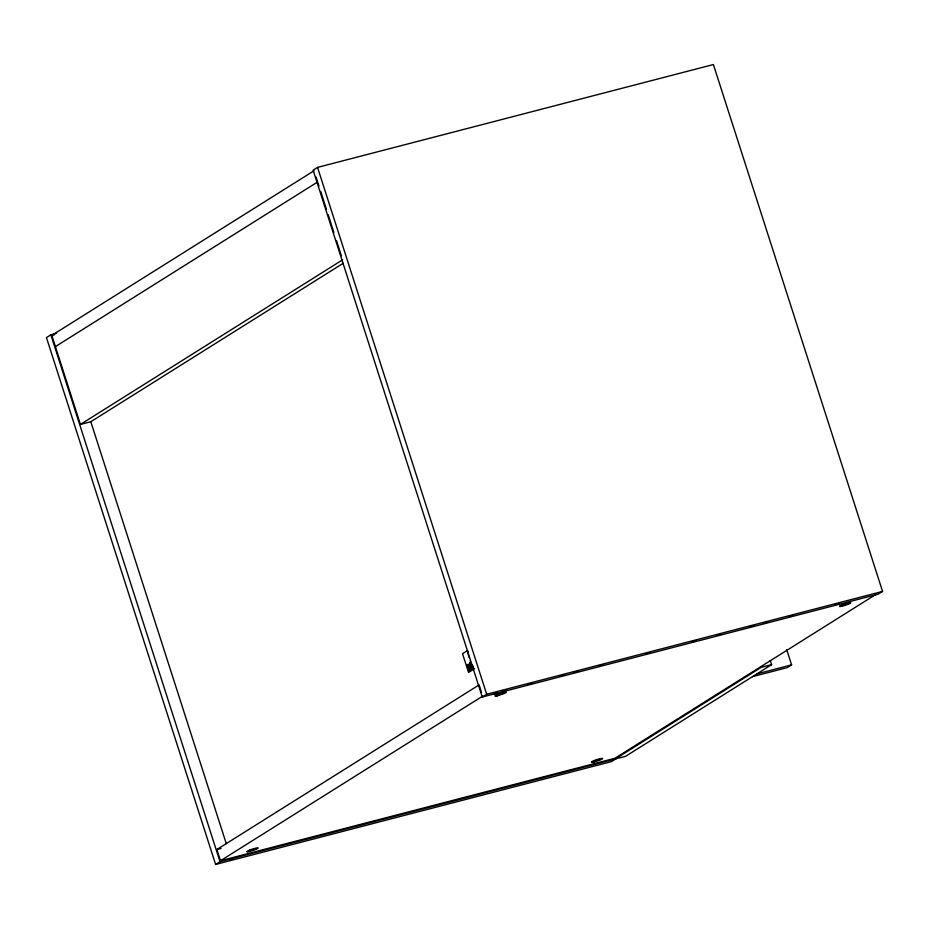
<?xml version="1.0" encoding="UTF-8"?>
<svg xmlns="http://www.w3.org/2000/svg" width="929" height="929" viewBox="0 0 929 929"><rect width="100%" height="100%" fill="white"/><g stroke="black" fill="none" stroke-linecap="round" stroke-linejoin="round"><path stroke-width="1.39" d="M467.984 651.659L468.088 653.099M56.483 333.36L50.874 334.812L46.45 337.587L215.609 864.458L611.456 761.606L615.881 758.83M317.544 167.394L313.119 170.17L482.279 697.029L878.126 594.188L882.55 591.413L713.391 64.542L317.544 167.394L486.691 694.253L482.279 697.029M343.265 263.244L90.81 421.731L80.393 424.448L51.803 335.381L314.048 170.739M55.403 346.61L317.66 181.968L318.972 186.055M80.393 424.448L342.65 259.795M467.438 650.637L462.526 653.726L468.541 672.433L474.673 668.578M875.966 594.386L614.952 758.261L220.487 860.753L216.875 849.524L479.132 684.882M220.487 860.753L482.732 696.1M215.609 864.458L220.022 861.682L625.6 756.311L771.604 664.641L770.28 660.496M231.135 858.791L229.66 859.72L233.225 858.257M493.392 694.149L496.945 692.674L495.471 693.603M615.184 759.016L761.188 667.347L771.604 664.641M786.724 649.696L791.601 664.862L787.177 667.637L752.455 676.66M51.803 335.381L54.579 334.661M486.691 694.253L882.55 591.413M502.38 691.002L506.595 689.899M527.649 684.429L531.864 683.338M559.943 676.045L564.147 674.953M573.983 672.399L578.186 671.307M599.24 665.826L603.455 664.734M645.574 653.795L649.777 652.704M691.896 641.753L696.111 640.662M717.165 635.192L721.38 634.101M749.448 626.808L753.663 625.716M763.487 623.162L767.702 622.058M788.756 616.589L792.971 615.497M835.078 604.558L839.293 603.467M756.88 673.885L791.601 664.862M216.875 849.524L221.09 848.432M842.545 606.033L839.735 606.486M498.083 695.531L495.262 695.984M594.444 761.803L591.622 762.256M249.982 851.301L247.16 851.754M316.057 176.974L317.253 180.714M320.726 191.525L326.427 209.269M328.181 214.738L333.883 232.482M336.507 240.681L341.326 255.696M479.527 686.125L481.524 692.36M468.588 655.677L467.519 651.543A1.846 0.778 75.4 0 1 467.728 650.741M469.017 657L469.284 657.848M470.237 660.786L470.504 661.622M90.763 421.58L226.27 843.625M50.874 334.812L220.022 861.682M473.175 665.93L473.325 668.415M469.819 669.228L468.994 670.308L468.251 668.009L469.273 667.719L469.819 669.228M470.225 669.449L468.878 671.202L466.834 664.827L468.413 664.351L469.075 667.045A1.568 0.662 75.4 0 1 469.807 667.788L470.225 669.449M469.877 664.084L470.724 667.637L471.944 668.485A1.51 0.639 75.4 0 0 472.118 667.707C472.095 666.708 471.061 662.191 469.877 664.084M468.797 666.523L468.042 667.336L467.38 665.303L468.321 665.001L468.797 666.523M469.923 662.772L469.679 663.039A2.427 1.022 75.4 0 0 469.459 664.061L471.049 668.973A2.45 1.034 75.4 0 0 471.723 669.414L472.292 669.066A2.381 0.999 75.4 0 0 472.513 668.056L472.315 666.523A7.583 3.205 75.4 0 0 471.618 664.363L469.923 662.772M249.715 850.441L249.123 850.813L255.986 848.816L249.715 850.441M497.828 694.671L497.236 695.043L504.087 693.046L497.828 694.671M594.177 760.944L593.585 761.315L600.448 759.318L594.177 760.944M842.289 605.174L841.697 605.545L848.549 603.548L842.289 605.174M249.541 851.405A5.969 0.72 -17.8 0 0 258.239 848.049A5.969 0.72 -17.8 0 0 249.878 850A5.969 0.72 -17.8 0 0 249.541 851.405M497.654 695.635A5.969 0.72 -17.8 0 0 506.351 692.279A5.969 0.72 -17.8 0 0 497.979 694.23A5.969 0.72 -17.8 0 0 497.654 695.635M594.003 761.908A5.969 0.72 -17.8 0 0 602.7 758.552A5.969 0.72 -17.8 0 0 594.339 760.503A5.969 0.72 -17.8 0 0 594.003 761.908M842.115 606.138A5.969 0.72 -17.8 0 0 850.813 602.782A5.969 0.72 -17.8 0 0 842.44 604.733A5.969 0.72 -17.8 0 0 842.115 606.138"/></g></svg>
